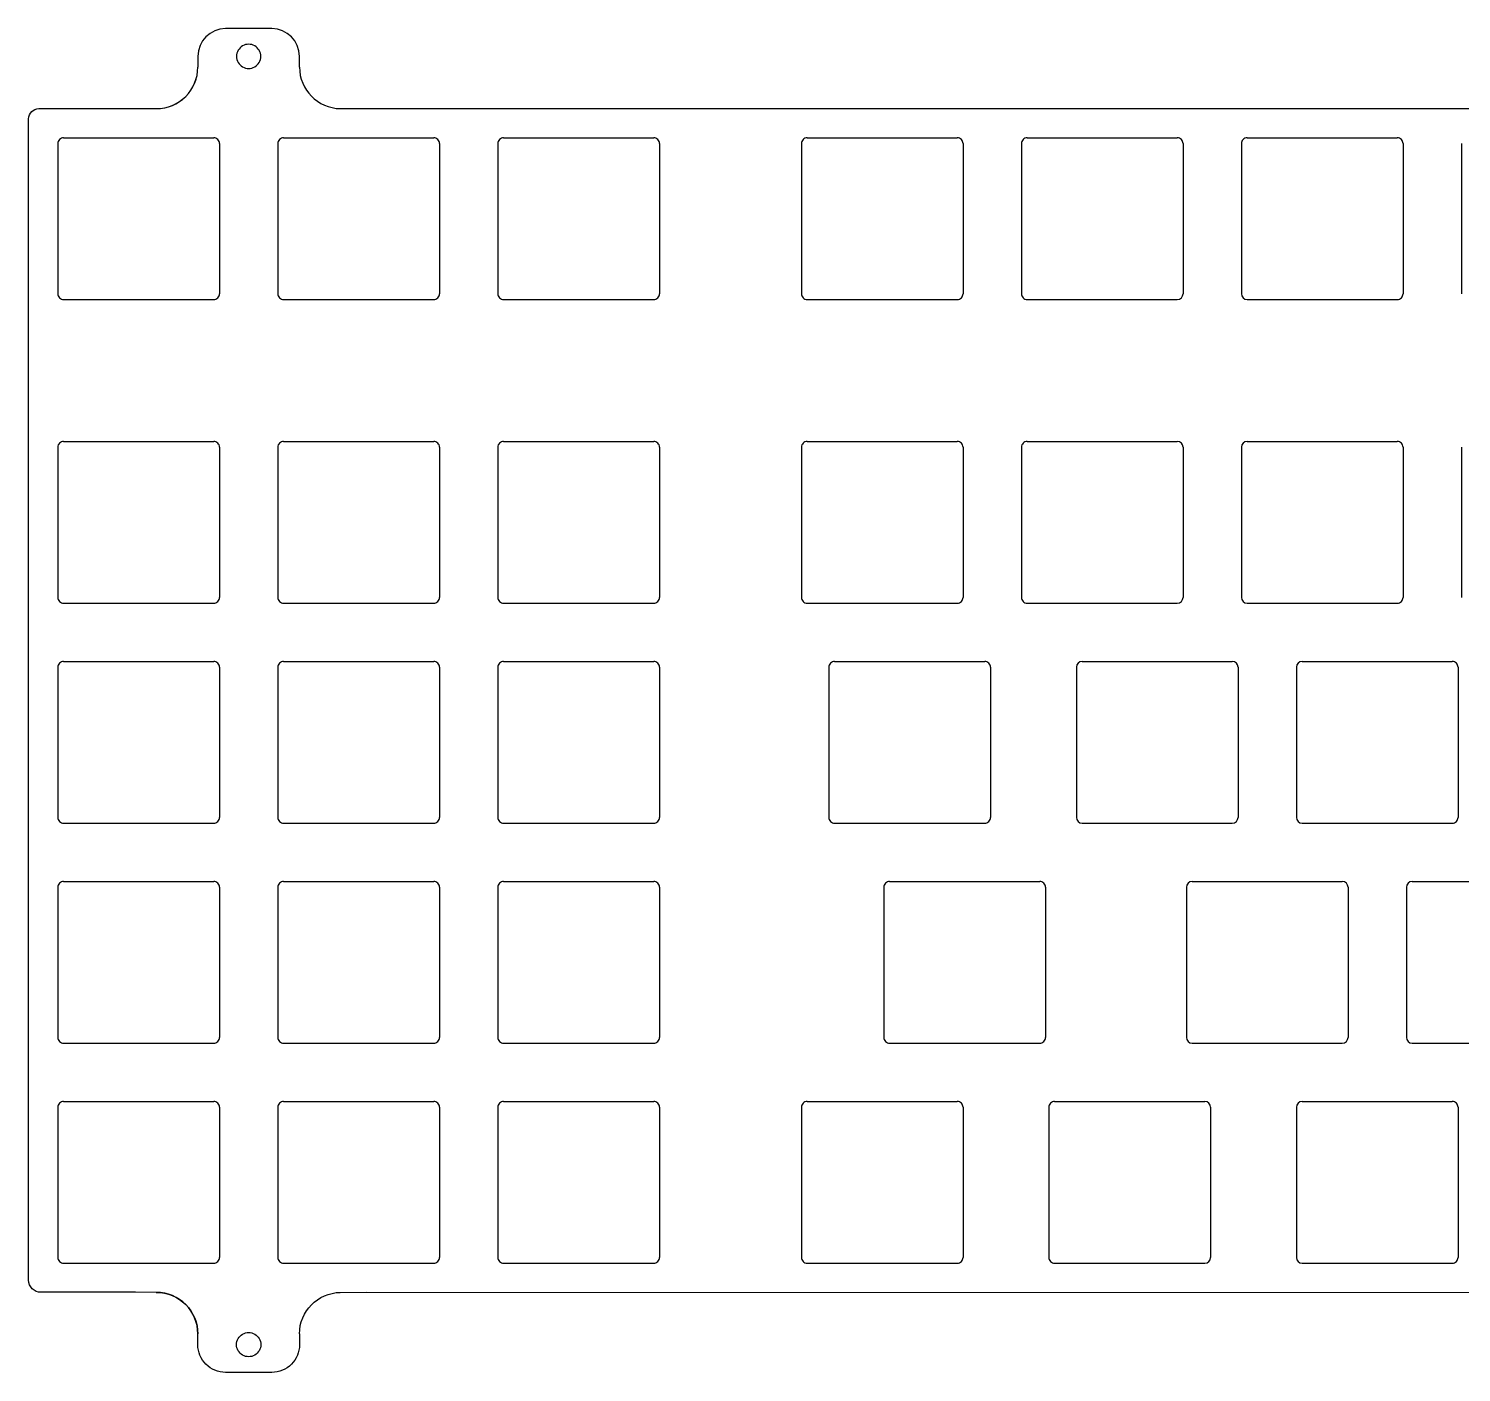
# Model space of a CAD drawing. Extents: x -43 to 264, y 94 to 210.
# Drawn here: x -43.3 to 80.8, y 93.7 to 210.1 of the extents above; entities that cross this region are included whole.
import ezdxf

# ---------------------------------------------------------------- set-up
doc = ezdxf.new("R2010")
doc.units = 0
doc.layers.add('Layer_1', color=7, linetype='CONTINUOUS')

msp = doc.modelspace()

# ---------------------------------------------------------------- linework, layer by layer
at = {"layer": 'Layer_1', "color": 6}
for p, q in [((-22.206705, 210.082779), (-26.20667, 210.082779)), ((-22.206701, 210.082767), (-26.206667, 210.082767)), ((-28.606703, 207.682747), (-28.606703, 206.757236)), ((-28.6067, 207.682735), (-28.6067, 206.757224)), ((-23.1567, 207.682791), (-23.1567, 207.682791)), ((-19.806672, 206.757236), (-19.806672, 207.682747)), ((-19.806669, 206.757224), (-19.806669, 207.682735)), ((-43.2594, 101.730468), (-43.2594, 202.263087)), ((-42.364197, 203.158291), (-34.720771, 203.158291)), ((-34.720771, 203.158291), (-32.20669, 203.158291)), ((-16.272436, 203.157807), (-13.656449, 203.158291)), ((-13.656449, 203.158291), (101.300911, 203.158291)), ((-40.73408, 200.13411), (-40.73408, 187.13249)), ((-40.23401, 200.634175), (-27.23318, 200.634175)), ((-26.73312, 200.13411), (-26.73312, 187.13249)), ((-21.68487, 200.13411), (-21.68487, 187.13249)), ((-21.18481, 200.634175), (-8.18318, 200.634175)), ((-7.68312, 200.13411), (-7.68312, 187.13249)), ((-2.63487, 200.13411), (-2.63487, 187.13249)), ((-2.13481, 200.634175), (10.86682, 200.634175)), ((11.36688, 200.13411), (11.36688, 187.13249)), ((23.65514, 200.13411), (23.65514, 187.13249)), ((24.15514, 200.634175), (37.15513, 200.634175)), ((37.65514, 200.13411), (37.65514, 187.13249)), ((42.70513, 200.13411), (42.70513, 187.13249)), ((43.20514, 200.634175), (56.20515, 200.634175)), ((56.70522, 200.13411), (56.70522, 187.13249)), ((61.75505, 200.13411), (61.75505, 187.13249)), ((62.25512, 200.634175), (75.25515, 200.634175)), ((75.75522, 200.13411), (75.75522, 187.13249)), ((80.80505, 200.13411), (80.80505, 187.13249)), ((-40.23401, 186.63243), (-27.23318, 186.63243)), ((-21.18481, 186.63243), (-8.18318, 186.63243)), ((-2.13481, 186.63243), (10.86682, 186.63243)), ((24.15514, 186.63243), (37.15513, 186.63243)), ((43.20514, 186.63243), (56.20515, 186.63243)), ((62.25512, 186.63243), (75.25515, 186.63243)), ((-40.73408, 173.84511), (-40.73408, 160.84349)), ((-40.23401, 174.34518), (-27.23318, 174.34518)), ((-26.73312, 173.84511), (-26.73312, 160.84349)), ((-21.68487, 173.84511), (-21.68487, 160.84349)), ((-21.18481, 174.34518), (-8.18318, 174.34518)), ((-7.68312, 173.84511), (-7.68312, 160.84349)), ((-2.63487, 173.84511), (-2.63487, 160.84349)), ((-2.13481, 174.34518), (10.86682, 174.34518)), ((11.36688, 173.84511), (11.36688, 160.84349)), ((23.65514, 173.84511), (23.65514, 160.84349)), ((24.15514, 174.34518), (37.15513, 174.34518)), ((37.65514, 173.84511), (37.65514, 160.84349)), ((42.70513, 173.84511), (42.70513, 160.84349)), ((43.20514, 174.34518), (56.20515, 174.34518)), ((56.70522, 173.84511), (56.70522, 160.84349)), ((61.75505, 173.84511), (61.75505, 160.84349)), ((62.25512, 174.34518), (75.25515, 174.34518)), ((75.75522, 173.84511), (75.75522, 160.84349)), ((80.80505, 173.84511), (80.80505, 160.84349)), ((-40.23401, 160.34343), (-27.23318, 160.34343)), ((-21.18481, 160.34343), (-8.18318, 160.34343)), ((-2.13481, 160.34343), (10.86682, 160.34343)), ((24.15514, 160.34343), (37.15513, 160.34343)), ((43.20514, 160.34343), (56.20515, 160.34343)), ((62.25512, 160.34343), (75.25515, 160.34343)), ((-40.23401, 155.29518), (-27.23318, 155.29518)), ((-21.18481, 155.29518), (-8.18318, 155.29518)), ((-2.13481, 155.29518), (10.86682, 155.29518)), ((26.53639, 155.29518), (39.53638, 155.29518)), ((47.96762, 155.29518), (60.96765, 155.29518)), ((67.01762, 155.29518), (80.01765, 155.29518)), ((-40.73408, 154.79511), (-40.73408, 141.79349)), ((-26.73312, 154.79511), (-26.73312, 141.79349)), ((-21.68487, 154.79511), (-21.68487, 141.79349)), ((-7.68312, 154.79511), (-7.68312, 141.79349)), ((-2.63487, 154.79511), (-2.63487, 141.79349)), ((11.36688, 154.79511), (11.36688, 141.79349)), ((26.03638, 154.79511), (26.03638, 141.79349)), ((40.03639, 154.79511), (40.03639, 141.79349)), ((47.46763, 154.79511), (47.46763, 141.79349)), ((61.46772, 154.79511), (61.46772, 141.79349)), ((66.51755, 154.79511), (66.51755, 141.79349)), ((80.51772, 154.79511), (80.51772, 141.79349)), ((-40.23401, 141.29343), (-27.23318, 141.29343)), ((-21.18481, 141.29343), (-8.18318, 141.29343)), ((-2.13481, 141.29343), (10.86682, 141.29343)), ((26.53639, 141.29343), (39.53638, 141.29343)), ((47.96762, 141.29343), (60.96765, 141.29343)), ((67.01762, 141.29343), (80.01765, 141.29343)), ((-40.73408, 135.74511), (-40.73408, 122.74349)), ((-40.23401, 136.24518), (-27.23318, 136.24518)), ((-26.73312, 135.74511), (-26.73312, 122.74349)), ((-21.68487, 135.74511), (-21.68487, 122.74349)), ((-21.18481, 136.24518), (-8.18318, 136.24518)), ((-7.68312, 135.74511), (-7.68312, 122.74349)), ((-2.63487, 135.74511), (-2.63487, 122.74349)), ((-2.13481, 136.24518), (10.86682, 136.24518)), ((11.36688, 135.74511), (11.36688, 122.74349)), ((30.79888, 135.74511), (30.79888, 122.74349)), ((31.29889, 136.24518), (44.29888, 136.24518)), ((44.79889, 135.74511), (44.79889, 122.74349)), ((56.99255, 135.74511), (56.99255, 122.74349)), ((57.49262, 136.24518), (70.49265, 136.24518)), ((70.99272, 135.74511), (70.99272, 122.74349)), ((76.04255, 135.74511), (76.04255, 122.74349)), ((76.54262, 136.24518), (89.54265, 136.24518)), ((-40.23401, 122.24343), (-27.23318, 122.24343)), ((-21.18481, 122.24343), (-8.18318, 122.24343)), ((-2.13481, 122.24343), (10.86682, 122.24343)), ((31.29889, 122.24343), (44.29888, 122.24343)), ((57.49262, 122.24343), (70.49265, 122.24343)), ((76.54262, 122.24343), (89.54265, 122.24343)), ((-40.73408, 116.69511), (-40.73408, 103.69349)), ((-40.23401, 117.19518), (-27.23318, 117.19518)), ((-26.73312, 116.69511), (-26.73312, 103.69349)), ((-21.68487, 116.69511), (-21.68487, 103.69349)), ((-21.18481, 117.19518), (-8.18318, 117.19518)), ((-7.68312, 116.69511), (-7.68312, 103.69349)), ((-2.63487, 116.69511), (-2.63487, 103.69349)), ((-2.13481, 117.19518), (10.86682, 117.19518)), ((11.36688, 116.69511), (11.36688, 103.69349)), ((23.65514, 116.69511), (23.65514, 103.69349)), ((24.15514, 117.19518), (37.15513, 117.19518)), ((37.65514, 116.69511), (37.65514, 103.69349)), ((45.08638, 116.69511), (45.08638, 103.69349)), ((45.58639, 117.19518), (58.5864, 117.19518)), ((59.08647, 116.69511), (59.08647, 103.69349)), ((66.51755, 116.69511), (66.51755, 103.69349)), ((67.01762, 117.19518), (80.01765, 117.19518)), ((80.51772, 116.69511), (80.51772, 103.69349)), ((-40.23401, 103.19343), (-27.23318, 103.19343)), ((-21.18481, 103.19343), (-8.18318, 103.19343)), ((-2.13481, 103.19343), (10.86682, 103.19343)), ((24.15514, 103.19343), (37.15513, 103.19343)), ((45.58639, 103.19343), (58.5864, 103.19343)), ((67.01762, 103.19343), (80.01765, 103.19343)), ((-34.012805, 100.67249), (-42.201553, 100.67261)), ((-32.20669, 100.67049), (-34.012805, 100.67249)), ((-16.272436, 100.66989), (-14.036788, 100.67289)), ((-14.036788, 100.67289), (101.347682, 100.67089)), ((-28.606703, 96.144925), (-28.606703, 97.070434)), ((-28.6067, 96.144935), (-28.6067, 97.070454)), ((-19.806672, 97.070434), (-19.806672, 96.144925)), ((-19.806669, 97.070454), (-19.806669, 96.144935)), ((-23.1567, 96.144875), (-23.1567, 96.144875)), ((-22.206705, 93.744878), (-26.20667, 93.744878)), ((-22.206701, 93.744888), (-26.206667, 93.744888))]:
    msp.add_line(p, q, dxfattribs=at)
for points in [[(-26.206699, 210.082798), (-27.532179, 210.082798), (-28.606694, 209.008284), (-28.606695, 207.682803)], [(-26.206696, 210.082786), (-27.532176, 210.082786), (-28.606691, 209.008272), (-28.606692, 207.682791)], [(-19.806707, 207.682803), (-19.806708, 209.008284), (-20.881223, 210.082799), (-22.206705, 210.082798)], [(-19.806703, 207.682791), (-19.806704, 209.008272), (-20.881219, 210.082787), (-22.206701, 210.082786)], [(-24.731698, 208.592117), (-25.056569, 208.404553), (-25.256698, 208.05792), (-25.256698, 207.682791)], [(-23.681699, 208.592117), (-24.00657, 208.779681), (-24.406827, 208.779681), (-24.731698, 208.592117)], [(-23.1567, 207.682791), (-23.1567, 208.05792), (-23.356828, 208.404553), (-23.681699, 208.592117)], [(-25.256698, 207.682791), (-25.256698, 207.307663), (-25.056569, 206.961029), (-24.731698, 206.773465)], [(-23.681699, 206.773465), (-23.356828, 206.961029), (-23.1567, 207.307663), (-23.1567, 207.682791)], [(-32.20669, 203.158291), (-30.218468, 203.158291), (-28.606695, 204.770051), (-28.606695, 206.758286)], [(-29.661106, 204.211608), (-28.985976, 204.886738), (-28.606692, 205.802411), (-28.606692, 206.757189)], [(-24.731698, 206.773465), (-24.406827, 206.585901), (-24.00657, 206.585901), (-23.681699, 206.773465)], [(-19.806707, 206.757201), (-19.806707, 204.7946), (-18.234711, 203.193638), (-16.272436, 203.157807)], [(-19.806703, 206.757189), (-19.806702, 204.794587), (-18.234707, 203.193626), (-16.272432, 203.157795)], [(-32.206687, 203.157194), (-31.251909, 203.157194), (-30.336236, 203.536478), (-29.661106, 204.211608)], [(-43.2594, 202.263087), (-43.2594, 202.757494), (-42.858604, 203.158291), (-42.364197, 203.158291)], [(-40.587558, 200.486931), (-40.681326, 200.39316), (-40.734003, 200.26598), (-40.734, 200.13337)], [(-40.234, 200.633382), (-40.36661, 200.633382), (-40.493789, 200.580702), (-40.587558, 200.486931)], [(-26.880436, 200.486935), (-26.974207, 200.580706), (-27.101388, 200.633385), (-27.234, 200.633382)], [(-26.73399, 200.13337), (-26.733987, 200.265982), (-26.786665, 200.393164), (-26.880436, 200.486935)], [(-21.537554, 200.486935), (-21.631325, 200.393164), (-21.684003, 200.265982), (-21.684, 200.13337)], [(-21.18399, 200.633382), (-21.316602, 200.633385), (-21.443783, 200.580706), (-21.537554, 200.486935)], [(-7.830436, 200.486935), (-7.924207, 200.580706), (-8.051388, 200.633385), (-8.184, 200.633382)], [(-7.68399, 200.13337), (-7.683987, 200.265982), (-7.736665, 200.393164), (-7.830436, 200.486935)], [(-2.487554, 200.486935), (-2.581325, 200.393164), (-2.634003, 200.265982), (-2.634, 200.13337)], [(-2.13399, 200.633382), (-2.266602, 200.633385), (-2.393783, 200.580706), (-2.487554, 200.486935)], [(11.219564, 200.486935), (11.125793, 200.580706), (10.998612, 200.633385), (10.866, 200.633382)], [(11.36601, 200.13337), (11.366013, 200.265982), (11.313335, 200.393164), (11.219564, 200.486935)], [(23.801582, 200.486931), (23.707814, 200.39316), (23.655137, 200.26598), (23.65514, 200.13337)], [(24.15514, 200.633382), (24.02253, 200.633382), (23.895351, 200.580702), (23.801582, 200.486931)], [(37.508698, 200.486931), (37.414929, 200.580702), (37.28775, 200.633382), (37.15514, 200.633382)], [(37.65514, 200.13337), (37.655143, 200.26598), (37.602466, 200.39316), (37.508698, 200.486931)], [(42.851582, 200.486931), (42.757814, 200.39316), (42.705137, 200.26598), (42.70514, 200.13337)], [(43.20514, 200.633382), (43.07253, 200.633382), (42.945351, 200.580702), (42.851582, 200.486931)], [(56.558691, 200.486928), (56.464925, 200.580698), (56.337749, 200.633379), (56.20514, 200.633382)], [(56.70513, 200.13337), (56.705133, 200.265979), (56.652458, 200.393157), (56.558691, 200.486928)], [(61.901579, 200.486928), (61.807812, 200.393157), (61.755137, 200.265979), (61.75514, 200.13337)], [(62.25513, 200.633382), (62.122521, 200.633379), (61.995345, 200.580698), (61.901579, 200.486928)], [(75.608688, 200.486931), (75.514919, 200.580702), (75.38774, 200.633382), (75.25513, 200.633382)], [(75.75513, 200.13337), (75.755133, 200.26598), (75.702456, 200.39316), (75.608688, 200.486931)], [(-40.734, 187.13339), (-40.734003, 187.00078), (-40.681325, 186.873601), (-40.587557, 186.77983)], [(-40.587557, 186.77983), (-40.493788, 186.68606), (-40.36661, 186.63338), (-40.234, 186.63338)], [(-27.234, 186.63338), (-27.101388, 186.633377), (-26.974207, 186.686056), (-26.880437, 186.779827)], [(-26.880437, 186.779827), (-26.786666, 186.873597), (-26.733987, 187.000778), (-26.73399, 187.13339)], [(-21.684, 187.13339), (-21.684003, 187.000778), (-21.631324, 186.873597), (-21.537553, 186.779827)], [(-21.537553, 186.779827), (-21.443783, 186.686056), (-21.316602, 186.633377), (-21.18399, 186.63338)], [(-8.184, 186.63338), (-8.051388, 186.633377), (-7.924207, 186.686056), (-7.830437, 186.779827)], [(-7.830437, 186.779827), (-7.736666, 186.873597), (-7.683987, 187.000778), (-7.68399, 187.13339)], [(-2.634, 187.13339), (-2.634003, 187.000778), (-2.581324, 186.873597), (-2.487553, 186.779827)], [(-2.487553, 186.779827), (-2.393783, 186.686056), (-2.266602, 186.633377), (-2.13399, 186.63338)], [(10.866, 186.63338), (10.998612, 186.633377), (11.125793, 186.686056), (11.219563, 186.779827)], [(11.219563, 186.779827), (11.313334, 186.873597), (11.366013, 187.000778), (11.36601, 187.13339)], [(23.65514, 187.13339), (23.655137, 187.00078), (23.707815, 186.873601), (23.801583, 186.77983)], [(23.801583, 186.77983), (23.895352, 186.68606), (24.02253, 186.63338), (24.15514, 186.63338)], [(37.15514, 186.63338), (37.28775, 186.63338), (37.414928, 186.68606), (37.508697, 186.77983)], [(37.508697, 186.77983), (37.602465, 186.873601), (37.655143, 187.00078), (37.65514, 187.13339)], [(42.70514, 187.13339), (42.705137, 187.00078), (42.757815, 186.873601), (42.851583, 186.77983)], [(42.851583, 186.77983), (42.945352, 186.68606), (43.07253, 186.63338), (43.20514, 186.63338)], [(56.20514, 186.63338), (56.481282, 186.633386), (56.705135, 186.857248), (56.70513, 187.13339)], [(61.75514, 187.13339), (61.755135, 186.857248), (61.978988, 186.633386), (62.25513, 186.63338)], [(75.25513, 186.63338), (75.38774, 186.63338), (75.514918, 186.68606), (75.608687, 186.77983)], [(75.608687, 186.77983), (75.702455, 186.873601), (75.755133, 187.00078), (75.75513, 187.13339)], [(-40.587557, 174.19793), (-40.681325, 174.104159), (-40.734003, 173.97698), (-40.734, 173.84437)], [(-40.234, 174.34438), (-40.36661, 174.34438), (-40.493788, 174.2917), (-40.587557, 174.19793)], [(-26.880437, 174.197933), (-26.974207, 174.291704), (-27.101388, 174.344383), (-27.234, 174.34438)], [(-26.73399, 173.84437), (-26.733987, 173.976982), (-26.786666, 174.104163), (-26.880437, 174.197933)], [(-21.537553, 174.197933), (-21.631324, 174.104163), (-21.684003, 173.976982), (-21.684, 173.84437)], [(-21.18399, 174.34438), (-21.316602, 174.344383), (-21.443783, 174.291704), (-21.537553, 174.197933)], [(-7.830437, 174.197933), (-7.924207, 174.291704), (-8.051388, 174.344383), (-8.184, 174.34438)], [(-7.68399, 173.84437), (-7.683987, 173.976982), (-7.736666, 174.104163), (-7.830437, 174.197933)], [(-2.487553, 174.197933), (-2.581324, 174.104163), (-2.634003, 173.976982), (-2.634, 173.84437)], [(-2.13399, 174.34438), (-2.266602, 174.344383), (-2.393783, 174.291704), (-2.487553, 174.197933)], [(11.219563, 174.197933), (11.125793, 174.291704), (10.998612, 174.344383), (10.866, 174.34438)], [(11.36601, 173.84437), (11.366013, 173.976982), (11.313334, 174.104163), (11.219563, 174.197933)], [(23.801583, 174.19793), (23.707815, 174.104159), (23.655137, 173.97698), (23.65514, 173.84437)], [(24.15514, 174.34438), (24.02253, 174.34438), (23.895352, 174.2917), (23.801583, 174.19793)], [(37.508697, 174.19793), (37.414928, 174.2917), (37.28775, 174.34438), (37.15514, 174.34438)], [(37.65514, 173.84437), (37.655143, 173.97698), (37.602465, 174.104159), (37.508697, 174.19793)], [(42.851583, 174.19793), (42.757815, 174.104159), (42.705137, 173.97698), (42.70514, 173.84437)], [(43.20514, 174.34438), (43.07253, 174.34438), (42.945352, 174.2917), (42.851583, 174.19793)], [(56.70513, 173.84437), (56.705135, 174.120512), (56.481282, 174.344374), (56.20514, 174.34438)], [(62.25513, 174.34438), (61.978988, 174.344374), (61.755135, 174.120512), (61.75514, 173.84437)], [(75.608687, 174.19793), (75.514918, 174.2917), (75.38774, 174.34438), (75.25513, 174.34438)], [(75.75513, 173.84437), (75.755133, 173.97698), (75.702455, 174.104159), (75.608687, 174.19793)], [(-40.734, 160.84439), (-40.734003, 160.71178), (-40.681325, 160.584601), (-40.587557, 160.49083)], [(-40.587557, 160.49083), (-40.493788, 160.39706), (-40.36661, 160.34438), (-40.234, 160.34438)], [(-27.234, 160.34438), (-27.101388, 160.344377), (-26.974207, 160.397056), (-26.880437, 160.490827)], [(-26.880437, 160.490827), (-26.786666, 160.584597), (-26.733987, 160.711778), (-26.73399, 160.84439)], [(-21.684, 160.84439), (-21.684003, 160.711778), (-21.631324, 160.584597), (-21.537553, 160.490827)], [(-21.537553, 160.490827), (-21.443783, 160.397056), (-21.316602, 160.344377), (-21.18399, 160.34438)], [(-8.184, 160.34438), (-8.051388, 160.344377), (-7.924207, 160.397056), (-7.830437, 160.490827)], [(-7.830437, 160.490827), (-7.736666, 160.584597), (-7.683987, 160.711778), (-7.68399, 160.84439)], [(-2.634, 160.84439), (-2.634003, 160.711778), (-2.581324, 160.584597), (-2.487553, 160.490827)], [(-2.487553, 160.490827), (-2.393783, 160.397056), (-2.266602, 160.344377), (-2.13399, 160.34438)], [(10.866, 160.34438), (10.998612, 160.344377), (11.125793, 160.397056), (11.219563, 160.490827)], [(11.219563, 160.490827), (11.313334, 160.584597), (11.366013, 160.711778), (11.36601, 160.84439)], [(23.65514, 160.84439), (23.655137, 160.71178), (23.707815, 160.584601), (23.801583, 160.49083)], [(23.801583, 160.49083), (23.895352, 160.39706), (24.02253, 160.34438), (24.15514, 160.34438)], [(37.15514, 160.34438), (37.28775, 160.34438), (37.414928, 160.39706), (37.508697, 160.49083)], [(37.508697, 160.49083), (37.602465, 160.584601), (37.655143, 160.71178), (37.65514, 160.84439)], [(42.70514, 160.84439), (42.705137, 160.71178), (42.757815, 160.584601), (42.851583, 160.49083)], [(42.851583, 160.49083), (42.945352, 160.39706), (43.07253, 160.34438), (43.20514, 160.34438)], [(56.20514, 160.34438), (56.481282, 160.344386), (56.705135, 160.568248), (56.70513, 160.84439)], [(61.75514, 160.84439), (61.755135, 160.568248), (61.978988, 160.344386), (62.25513, 160.34438)], [(75.25513, 160.34438), (75.38774, 160.34438), (75.514918, 160.39706), (75.608687, 160.49083)], [(75.608687, 160.49083), (75.702455, 160.584601), (75.755133, 160.71178), (75.75513, 160.84439)], [(-40.587557, 155.14793), (-40.681325, 155.054159), (-40.734003, 154.92698), (-40.734, 154.79437)], [(-40.234, 155.29438), (-40.36661, 155.29438), (-40.493788, 155.2417), (-40.587557, 155.14793)], [(-26.880437, 155.147933), (-26.974207, 155.241704), (-27.101388, 155.294383), (-27.234, 155.29438)], [(-26.73399, 154.79437), (-26.733987, 154.926982), (-26.786666, 155.054163), (-26.880437, 155.147933)], [(-21.537553, 155.147933), (-21.631324, 155.054163), (-21.684003, 154.926982), (-21.684, 154.79437)], [(-21.18399, 155.29438), (-21.316602, 155.294383), (-21.443783, 155.241704), (-21.537553, 155.147933)], [(-7.830437, 155.147933), (-7.924207, 155.241704), (-8.051388, 155.294383), (-8.184, 155.29438)], [(-7.68399, 154.79437), (-7.683987, 154.926982), (-7.736666, 155.054163), (-7.830437, 155.147933)], [(-2.487553, 155.147933), (-2.581324, 155.054163), (-2.634003, 154.926982), (-2.634, 154.79437)], [(-2.13399, 155.29438), (-2.266602, 155.294383), (-2.393783, 155.241704), (-2.487553, 155.147933)], [(11.219563, 155.147933), (11.125793, 155.241704), (10.998612, 155.294383), (10.866, 155.29438)], [(11.36601, 154.79437), (11.366013, 154.926982), (11.313334, 155.054163), (11.219563, 155.147933)], [(26.182833, 155.14793), (26.089065, 155.054159), (26.036387, 154.92698), (26.03639, 154.79437)], [(26.53639, 155.29438), (26.40378, 155.29438), (26.276602, 155.2417), (26.182833, 155.14793)], [(39.889947, 155.14793), (39.796178, 155.2417), (39.669, 155.29438), (39.53639, 155.29438)], [(40.03639, 154.79437), (40.036393, 154.92698), (39.983715, 155.054159), (39.889947, 155.14793)], [(47.96763, 155.29438), (47.691488, 155.294374), (47.467635, 155.070512), (47.46764, 154.79437)], [(61.46763, 154.79437), (61.467635, 155.070512), (61.243782, 155.294374), (60.96764, 155.29438)], [(67.01763, 155.29438), (66.741488, 155.294374), (66.517635, 155.070512), (66.51764, 154.79437)], [(80.371187, 155.14793), (80.277418, 155.2417), (80.15024, 155.29438), (80.01763, 155.29438)], [(80.51763, 154.79437), (80.517633, 154.92698), (80.464955, 155.054159), (80.371187, 155.14793)], [(-40.734, 141.79439), (-40.734003, 141.66178), (-40.681325, 141.534601), (-40.587557, 141.44083)], [(-40.587557, 141.44083), (-40.493788, 141.34706), (-40.36661, 141.29438), (-40.234, 141.29438)], [(-27.234, 141.29438), (-27.101388, 141.294377), (-26.974207, 141.347056), (-26.880437, 141.440827)], [(-26.880437, 141.440827), (-26.786666, 141.534597), (-26.733987, 141.661778), (-26.73399, 141.79439)], [(-21.684, 141.79439), (-21.684003, 141.661778), (-21.631324, 141.534597), (-21.537553, 141.440827)], [(-21.537553, 141.440827), (-21.443783, 141.347056), (-21.316602, 141.294377), (-21.18399, 141.29438)], [(-8.184, 141.29438), (-8.051388, 141.294377), (-7.924207, 141.347056), (-7.830437, 141.440827)], [(-7.830437, 141.440827), (-7.736666, 141.534597), (-7.683987, 141.661778), (-7.68399, 141.79439)], [(-2.634, 141.79439), (-2.634003, 141.661778), (-2.581324, 141.534597), (-2.487553, 141.440827)], [(-2.487553, 141.440827), (-2.393783, 141.347056), (-2.266602, 141.294377), (-2.13399, 141.29438)], [(10.866, 141.29438), (10.998612, 141.294377), (11.125793, 141.347056), (11.219563, 141.440827)], [(11.219563, 141.440827), (11.313334, 141.534597), (11.366013, 141.661778), (11.36601, 141.79439)], [(26.03639, 141.79439), (26.036387, 141.66178), (26.089065, 141.534601), (26.182833, 141.44083)], [(26.182833, 141.44083), (26.276602, 141.34706), (26.40378, 141.29438), (26.53639, 141.29438)], [(39.53639, 141.29438), (39.669, 141.29438), (39.796178, 141.34706), (39.889947, 141.44083)], [(39.889947, 141.44083), (39.983715, 141.534601), (40.036393, 141.66178), (40.03639, 141.79439)], [(47.46764, 141.79439), (47.467635, 141.518248), (47.691488, 141.294386), (47.96763, 141.29438)], [(60.96764, 141.29438), (61.243782, 141.294386), (61.467635, 141.518248), (61.46763, 141.79439)], [(66.51764, 141.79439), (66.517635, 141.518248), (66.741488, 141.294386), (67.01763, 141.29438)], [(80.01763, 141.29438), (80.15024, 141.29438), (80.277418, 141.34706), (80.371187, 141.44083)], [(80.371187, 141.44083), (80.464955, 141.534601), (80.517633, 141.66178), (80.51763, 141.79439)], [(-40.587557, 136.09793), (-40.681325, 136.004159), (-40.734003, 135.87698), (-40.734, 135.74437)], [(-40.234, 136.24438), (-40.36661, 136.24438), (-40.493788, 136.1917), (-40.587557, 136.09793)], [(-26.880437, 136.097933), (-26.974207, 136.191704), (-27.101388, 136.244383), (-27.234, 136.24438)], [(-26.73399, 135.74437), (-26.733987, 135.876982), (-26.786666, 136.004163), (-26.880437, 136.097933)], [(-21.537553, 136.097933), (-21.631324, 136.004163), (-21.684003, 135.876982), (-21.684, 135.74437)], [(-21.18399, 136.24438), (-21.316602, 136.244383), (-21.443783, 136.191704), (-21.537553, 136.097933)], [(-7.830437, 136.097933), (-7.924207, 136.191704), (-8.051388, 136.244383), (-8.184, 136.24438)], [(-7.68399, 135.74437), (-7.683987, 135.876982), (-7.736666, 136.004163), (-7.830437, 136.097933)], [(-2.487553, 136.097933), (-2.581324, 136.004163), (-2.634003, 135.876982), (-2.634, 135.74437)], [(-2.13399, 136.24438), (-2.266602, 136.244383), (-2.393783, 136.191704), (-2.487553, 136.097933)], [(11.219563, 136.097933), (11.125793, 136.191704), (10.998612, 136.244383), (10.866, 136.24438)], [(11.36601, 135.74437), (11.366013, 135.876982), (11.313334, 136.004163), (11.219563, 136.097933)], [(30.945333, 136.09793), (30.851565, 136.004159), (30.798887, 135.87698), (30.79889, 135.74437)], [(31.29889, 136.24438), (31.16628, 136.24438), (31.039102, 136.1917), (30.945333, 136.09793)], [(44.652447, 136.09793), (44.558678, 136.1917), (44.4315, 136.24438), (44.29889, 136.24438)], [(44.79889, 135.74437), (44.798893, 135.87698), (44.746215, 136.004159), (44.652447, 136.09793)], [(57.49263, 136.24438), (57.216488, 136.244374), (56.992635, 136.020512), (56.99264, 135.74437)], [(70.99263, 135.74437), (70.992635, 136.020512), (70.768782, 136.244374), (70.49264, 136.24438)], [(76.54263, 136.24438), (76.266488, 136.244374), (76.042635, 136.020512), (76.04264, 135.74437)], [(-40.734, 122.74439), (-40.734003, 122.61178), (-40.681325, 122.484601), (-40.587557, 122.39083)], [(-40.587557, 122.39083), (-40.493788, 122.29706), (-40.36661, 122.24438), (-40.234, 122.24438)], [(-27.234, 122.24438), (-27.101388, 122.244377), (-26.974207, 122.297056), (-26.880437, 122.390827)], [(-26.880437, 122.390827), (-26.786666, 122.484597), (-26.733987, 122.611778), (-26.73399, 122.74439)], [(-21.684, 122.74439), (-21.684003, 122.611778), (-21.631324, 122.484597), (-21.537553, 122.390827)], [(-21.537553, 122.390827), (-21.443783, 122.297056), (-21.316602, 122.244377), (-21.18399, 122.24438)], [(-8.184, 122.24438), (-8.051388, 122.244377), (-7.924207, 122.297056), (-7.830437, 122.390827)], [(-7.830437, 122.390827), (-7.736666, 122.484597), (-7.683987, 122.611778), (-7.68399, 122.74439)], [(-2.634, 122.74439), (-2.634003, 122.611778), (-2.581324, 122.484597), (-2.487553, 122.390827)], [(-2.487553, 122.390827), (-2.393783, 122.297056), (-2.266602, 122.244377), (-2.13399, 122.24438)], [(10.866, 122.24438), (10.998612, 122.244377), (11.125793, 122.297056), (11.219563, 122.390827)], [(11.219563, 122.390827), (11.313334, 122.484597), (11.366013, 122.611778), (11.36601, 122.74439)], [(30.79889, 122.74439), (30.798887, 122.61178), (30.851565, 122.484601), (30.945333, 122.39083)], [(30.945333, 122.39083), (31.039102, 122.29706), (31.16628, 122.24438), (31.29889, 122.24438)], [(44.29889, 122.24438), (44.4315, 122.24438), (44.558678, 122.29706), (44.652447, 122.39083)], [(44.652447, 122.39083), (44.746215, 122.484601), (44.798893, 122.61178), (44.79889, 122.74439)], [(56.99264, 122.74439), (56.992635, 122.468248), (57.216488, 122.244386), (57.49263, 122.24438)], [(70.49264, 122.24438), (70.768782, 122.244386), (70.992635, 122.468248), (70.99263, 122.74439)], [(76.04264, 122.74439), (76.042635, 122.468248), (76.266488, 122.244386), (76.54263, 122.24438)], [(-40.587557, 117.04793), (-40.681325, 116.954159), (-40.734003, 116.82698), (-40.734, 116.69437)], [(-40.234, 117.19438), (-40.36661, 117.19438), (-40.493788, 117.1417), (-40.587557, 117.04793)], [(-26.880437, 117.047933), (-26.974207, 117.141704), (-27.101388, 117.194383), (-27.234, 117.19438)], [(-26.73399, 116.69437), (-26.733987, 116.826982), (-26.786666, 116.954163), (-26.880437, 117.047933)], [(-21.537553, 117.047933), (-21.631324, 116.954163), (-21.684003, 116.826982), (-21.684, 116.69437)], [(-21.18399, 117.19438), (-21.316602, 117.194383), (-21.443783, 117.141704), (-21.537553, 117.047933)], [(-7.830437, 117.047933), (-7.924207, 117.141704), (-8.051388, 117.194383), (-8.184, 117.19438)], [(-7.68399, 116.69437), (-7.683987, 116.826982), (-7.736666, 116.954163), (-7.830437, 117.047933)], [(-2.487553, 117.047933), (-2.581324, 116.954163), (-2.634003, 116.826982), (-2.634, 116.69437)], [(-2.13399, 117.19438), (-2.266602, 117.194383), (-2.393783, 117.141704), (-2.487553, 117.047933)], [(11.219563, 117.047933), (11.125793, 117.141704), (10.998612, 117.194383), (10.866, 117.19438)], [(11.36601, 116.69437), (11.366013, 116.826982), (11.313334, 116.954163), (11.219563, 117.047933)], [(23.801583, 117.04793), (23.707815, 116.954159), (23.655137, 116.82698), (23.65514, 116.69437)], [(24.15514, 117.19438), (24.02253, 117.19438), (23.895352, 117.1417), (23.801583, 117.04793)], [(37.508697, 117.04793), (37.414928, 117.1417), (37.28775, 117.19438), (37.15514, 117.19438)], [(37.65514, 116.69437), (37.655143, 116.82698), (37.602465, 116.954159), (37.508697, 117.04793)], [(45.232833, 117.04793), (45.139065, 116.954159), (45.086387, 116.82698), (45.08639, 116.69437)], [(45.58639, 117.19438), (45.45378, 117.19438), (45.326602, 117.1417), (45.232833, 117.04793)], [(59.08638, 116.69437), (59.086385, 116.970512), (58.862532, 117.194374), (58.58639, 117.19438)], [(67.01763, 117.19438), (66.741488, 117.194374), (66.517635, 116.970512), (66.51764, 116.69437)], [(80.371187, 117.04793), (80.277418, 117.1417), (80.15024, 117.19438), (80.01763, 117.19438)], [(80.51763, 116.69437), (80.517633, 116.82698), (80.464955, 116.954159), (80.371187, 117.04793)], [(-40.734, 103.69439), (-40.734003, 103.56178), (-40.681325, 103.434601), (-40.587557, 103.34083)], [(-40.587557, 103.34083), (-40.493788, 103.24706), (-40.36661, 103.19438), (-40.234, 103.19438)], [(-27.234, 103.19438), (-27.101388, 103.194377), (-26.974207, 103.247056), (-26.880437, 103.340827)], [(-26.880437, 103.340827), (-26.786666, 103.434597), (-26.733987, 103.561778), (-26.73399, 103.69439)], [(-21.684, 103.69439), (-21.684003, 103.561778), (-21.631324, 103.434597), (-21.537553, 103.340827)], [(-21.537553, 103.340827), (-21.443783, 103.247056), (-21.316602, 103.194377), (-21.18399, 103.19438)], [(-8.184, 103.19438), (-8.051388, 103.194377), (-7.924207, 103.247056), (-7.830437, 103.340827)], [(-7.830437, 103.340827), (-7.736666, 103.434597), (-7.683987, 103.561778), (-7.68399, 103.69439)], [(-2.634, 103.69439), (-2.634003, 103.561778), (-2.581324, 103.434597), (-2.487553, 103.340827)], [(-2.487553, 103.340827), (-2.393783, 103.247056), (-2.266602, 103.194377), (-2.13399, 103.19438)], [(10.866, 103.19438), (10.998612, 103.194377), (11.125793, 103.247056), (11.219563, 103.340827)], [(11.219563, 103.340827), (11.313334, 103.434597), (11.366013, 103.561778), (11.36601, 103.69439)], [(23.65514, 103.69439), (23.655137, 103.56178), (23.707815, 103.434601), (23.801583, 103.34083)], [(23.801583, 103.34083), (23.895352, 103.24706), (24.02253, 103.19438), (24.15514, 103.19438)], [(37.15514, 103.19438), (37.28775, 103.19438), (37.414928, 103.24706), (37.508697, 103.34083)], [(37.508697, 103.34083), (37.602465, 103.434601), (37.655143, 103.56178), (37.65514, 103.69439)], [(45.08639, 103.69439), (45.086387, 103.56178), (45.139065, 103.434601), (45.232833, 103.34083)], [(45.232833, 103.34083), (45.326602, 103.24706), (45.45378, 103.19438), (45.58639, 103.19438)], [(58.58639, 103.19438), (58.862532, 103.194386), (59.086385, 103.418248), (59.08638, 103.69439)], [(66.51764, 103.69439), (66.517635, 103.418248), (66.741488, 103.194386), (67.01763, 103.19438)], [(80.01763, 103.19438), (80.15024, 103.19438), (80.277418, 103.24706), (80.371187, 103.34083)], [(80.371187, 103.34083), (80.464955, 103.434601), (80.517633, 103.56178), (80.51763, 103.69439)], [(-42.201553, 100.67261), (-42.785787, 100.672618), (-43.259398, 101.146234), (-43.2594, 101.730468)], [(-28.606695, 97.070474), (-28.606684, 99.058702), (-30.21846, 100.67049), (-32.20669, 100.67049)], [(-32.206687, 100.6705), (-31.251906, 100.6705), (-30.33623, 100.291213), (-29.661099, 99.616078)], [(-19.806707, 97.070474), (-19.806718, 99.033082), (-18.234719, 100.63406), (-16.272436, 100.66989)], [(-19.806703, 97.070484), (-19.806714, 99.033094), (-18.234715, 100.634069), (-16.272432, 100.6699)], [(-29.661099, 99.616078), (-28.985968, 98.940944), (-28.606686, 98.025266), (-28.606692, 97.070484)], [(-25.256698, 96.144875), (-25.256698, 96.520004), (-25.056569, 96.866637), (-24.731698, 97.054201)], [(-24.731698, 97.054201), (-24.406827, 97.241766), (-24.00657, 97.241766), (-23.681699, 97.054201)], [(-23.681699, 97.054201), (-23.356828, 96.866637), (-23.1567, 96.520004), (-23.1567, 96.144875)], [(-27.903756, 94.447805), (-28.353843, 94.897894), (-28.606697, 95.508345), (-28.606695, 96.144865)], [(-27.903753, 94.447815), (-28.35384, 94.897904), (-28.606694, 95.508355), (-28.606692, 96.144875)], [(-24.731698, 95.235549), (-25.056569, 95.423114), (-25.256698, 95.769747), (-25.256698, 96.144875)], [(-23.1567, 96.144875), (-23.1567, 95.769747), (-23.356828, 95.423114), (-23.681699, 95.235549)], [(-19.806707, 96.144865), (-19.806704, 95.508345), (-20.059559, 94.897893), (-20.509646, 94.447804)], [(-19.806703, 96.144875), (-19.8067, 95.508355), (-20.059555, 94.897903), (-20.509642, 94.447814)], [(-26.206699, 93.744858), (-26.843219, 93.744859), (-27.453669, 93.997716), (-27.903756, 94.447805)], [(-26.206696, 93.744868), (-26.843216, 93.744869), (-27.453666, 93.997726), (-27.903753, 94.447815)], [(-23.681699, 95.235549), (-24.00657, 95.047985), (-24.406827, 95.047985), (-24.731698, 95.235549)], [(-20.509646, 94.447804), (-20.959734, 93.997715), (-21.570184, 93.744858), (-22.206705, 93.744858)], [(-20.509642, 94.447814), (-20.95973, 93.997725), (-21.57018, 93.744868), (-22.206701, 93.744868)]]:
    msp.add_open_spline(points, degree=3, dxfattribs=at)

doc.saveas('drawing.dxf')
